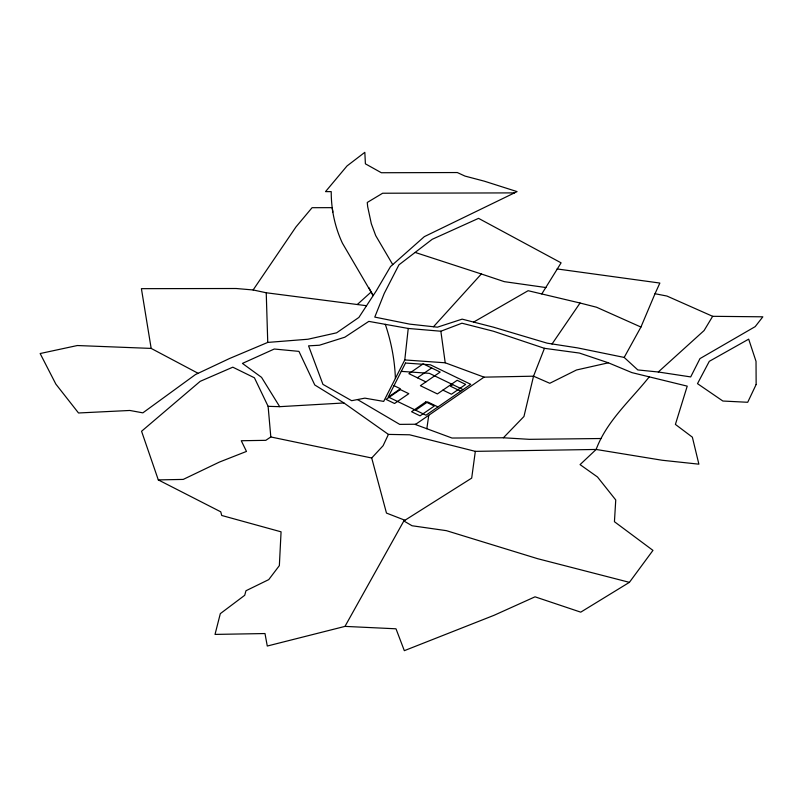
<?xml version="1.0" encoding="UTF-8"?>
<svg xmlns="http://www.w3.org/2000/svg" width="803" height="803" viewBox="0 0 803 803"><rect width="100%" height="100%" fill="white"/><g stroke="black" fill="none" stroke-linecap="round" stroke-linejoin="round"><path stroke-width="1.2" d="M404.782 359.945L408.235 328.457L368.818 321.381L344.838 337.2L319.413 345.23L308.563 345.852L322.936 384.366L351.654 400.687L364.873 398.147L383.683 401.41L404.782 359.945L445.213 362.795L484.048 377.149L533.533 376.185L549.784 383.282L576.504 369.982L608.383 362.805L631.901 372.612L687.227 386.143L675.403 424.406L692.367 437.173L698.881 464.174L662.114 460.249L596.137 449.459L475.326 451.356L409.6 434.794L388.421 434.403L343.935 402.965L314.776 384.978L298.947 351.373L274.265 349.024L242.436 363.408L261.547 377.35L279.685 406.669L343.935 402.965M475.326 451.356L471.692 478.116L403.839 520.966L344.979 626.39L267.279 646.034L264.99 633.547L215.023 634.41L220.313 613.643L244.704 595.304L245.969 590.747L268.744 579.615L279.354 565.613L281.07 531.827L221.708 515.466L220.765 511.822L158.301 479.903L141.569 431.261L200.188 381.335L232.81 367.182L254.421 377.791L268.112 406.328L270.812 436.962L265.793 440.335L241.271 440.737L246.481 451.427L219.45 462.056L183.235 479.411L158.301 479.903M426.835 428.732L428.752 415.281M608.383 362.805L579.405 353.059L544.454 348.321L533.533 376.185L523.957 416.496L503.391 437.776L451.999 438.036L415.382 424.496L484.048 377.149M541.784 293.948L561.096 262.842L478.548 218.356L432.205 239.304L398.93 264.849L384.256 293.386L374.78 317.095L409.63 324.121L437.394 327.182L462.157 319.142L493.373 327.162L547.174 343.172L577.618 347.9L624.182 357.425L637.803 369.932L658.289 372L690.7 376.918L699.975 358.6L755.201 326.62L762.85 316.814L712.652 316.312L666.932 296.046L655.017 293.727L640.935 327.052L624.182 357.425M655.017 293.727L659.865 283.058L557.081 268.945M388.421 434.403L383.111 445.705L371.709 458.001L386.474 513.077L404.943 520.254L403.839 520.966L412.049 525.754L446.398 530.663L537.608 558.687L629.411 582.346L652.959 550.386L614.436 521.709L615.75 499.958L597.482 476.982L580.067 464.616L596.137 449.459C606.717 420.933 630.756 400.155 649.256 376.848M368.938 287.695L373.144 295.614L342.449 243.229C334.901 227.139 331.167 209.392 331.227 191.626L325.516 191.636L347.026 165.95L364.833 152.329L365.395 163.822L381.345 172.735L457.308 172.545L464.987 176.088L484.329 181.177L517.082 191.616L424.325 236.644L390.509 266.586L376.346 290.746L358.891 317.426L336.608 332.813L307.981 339.237L267.75 342.419L229.608 358.479L195.48 374.549L142.864 412.852L129.845 410.463L78.513 412.983L55.859 384.115L40.15 353.531L77.329 345.531L151.165 348.412L198 373.244M712.652 316.312L704.08 330.555L658.289 372M151.165 348.412L141.408 288.668L236.162 288.508L253.126 289.963L295.966 226.938L312.076 207.696L332.201 207.656L332.823 212.112M551.992 344.065L580.057 303.022L596.559 307.238L640.935 327.052M433.52 326.731L481.338 273.984L504.294 281.652L545.98 287.554M357.285 304.518L371.227 291.931M388.381 397.033L400.386 388.752L394.002 385.661M417.399 377.781L431.643 367.965M415.603 410.192L427.608 401.912L437.976 406.92M452.691 384.617L450.403 386.193L460.771 391.212M629.411 582.346L580.74 612.157L535.029 596.82L494.086 615.289L404.331 650.671L395.999 628.799L344.979 626.39M473.619 322.093L528.113 290.706L580.057 303.022M408.235 328.457L440.857 331.227L461.926 323.207L493.494 331.248L544.454 348.321M601.136 438.518L529.368 439.331L503.391 437.776M415.763 424.235L399.693 424.375L357.516 399.563M514.482 192.891L382.65 193.232L367.262 202.466L367.664 206.622L371.327 223.766L375.704 235.6L392.737 264.619M268.112 406.328L279.685 406.669M401.279 371.367L429.384 373.345L463.06 389.626M253.126 289.963L266.235 292.764L366.509 305.712M270.812 436.962L371.709 458.001M415.312 252.483L481.338 273.984M425.911 381.897L408.898 373.666L423.141 363.849L440.154 372.07L420.381 385.701L437.394 393.932L457.168 380.301L465.67 384.406L451.427 394.233L442.915 390.117M385.31 324.342C391.202 341.757 394.725 360.005 395.397 378.394M440.857 331.227L445.213 362.795M266.235 292.764L267.75 342.419M756.145 384.507L747.703 402.283L722.871 401.028L697.496 383.653L709.29 361.33L748.687 339.157L756.024 361.35L756.145 384.507M405.515 363.046L388.25 396.973L425.971 415.201L470.759 384.326L430.368 364.793L405.515 363.046M400.306 389.565L386.062 399.392L394.564 403.497L408.807 393.681L400.306 389.565M425.821 401.901L411.578 411.728L420.079 415.844L434.333 406.017L425.821 401.901"/></g></svg>
